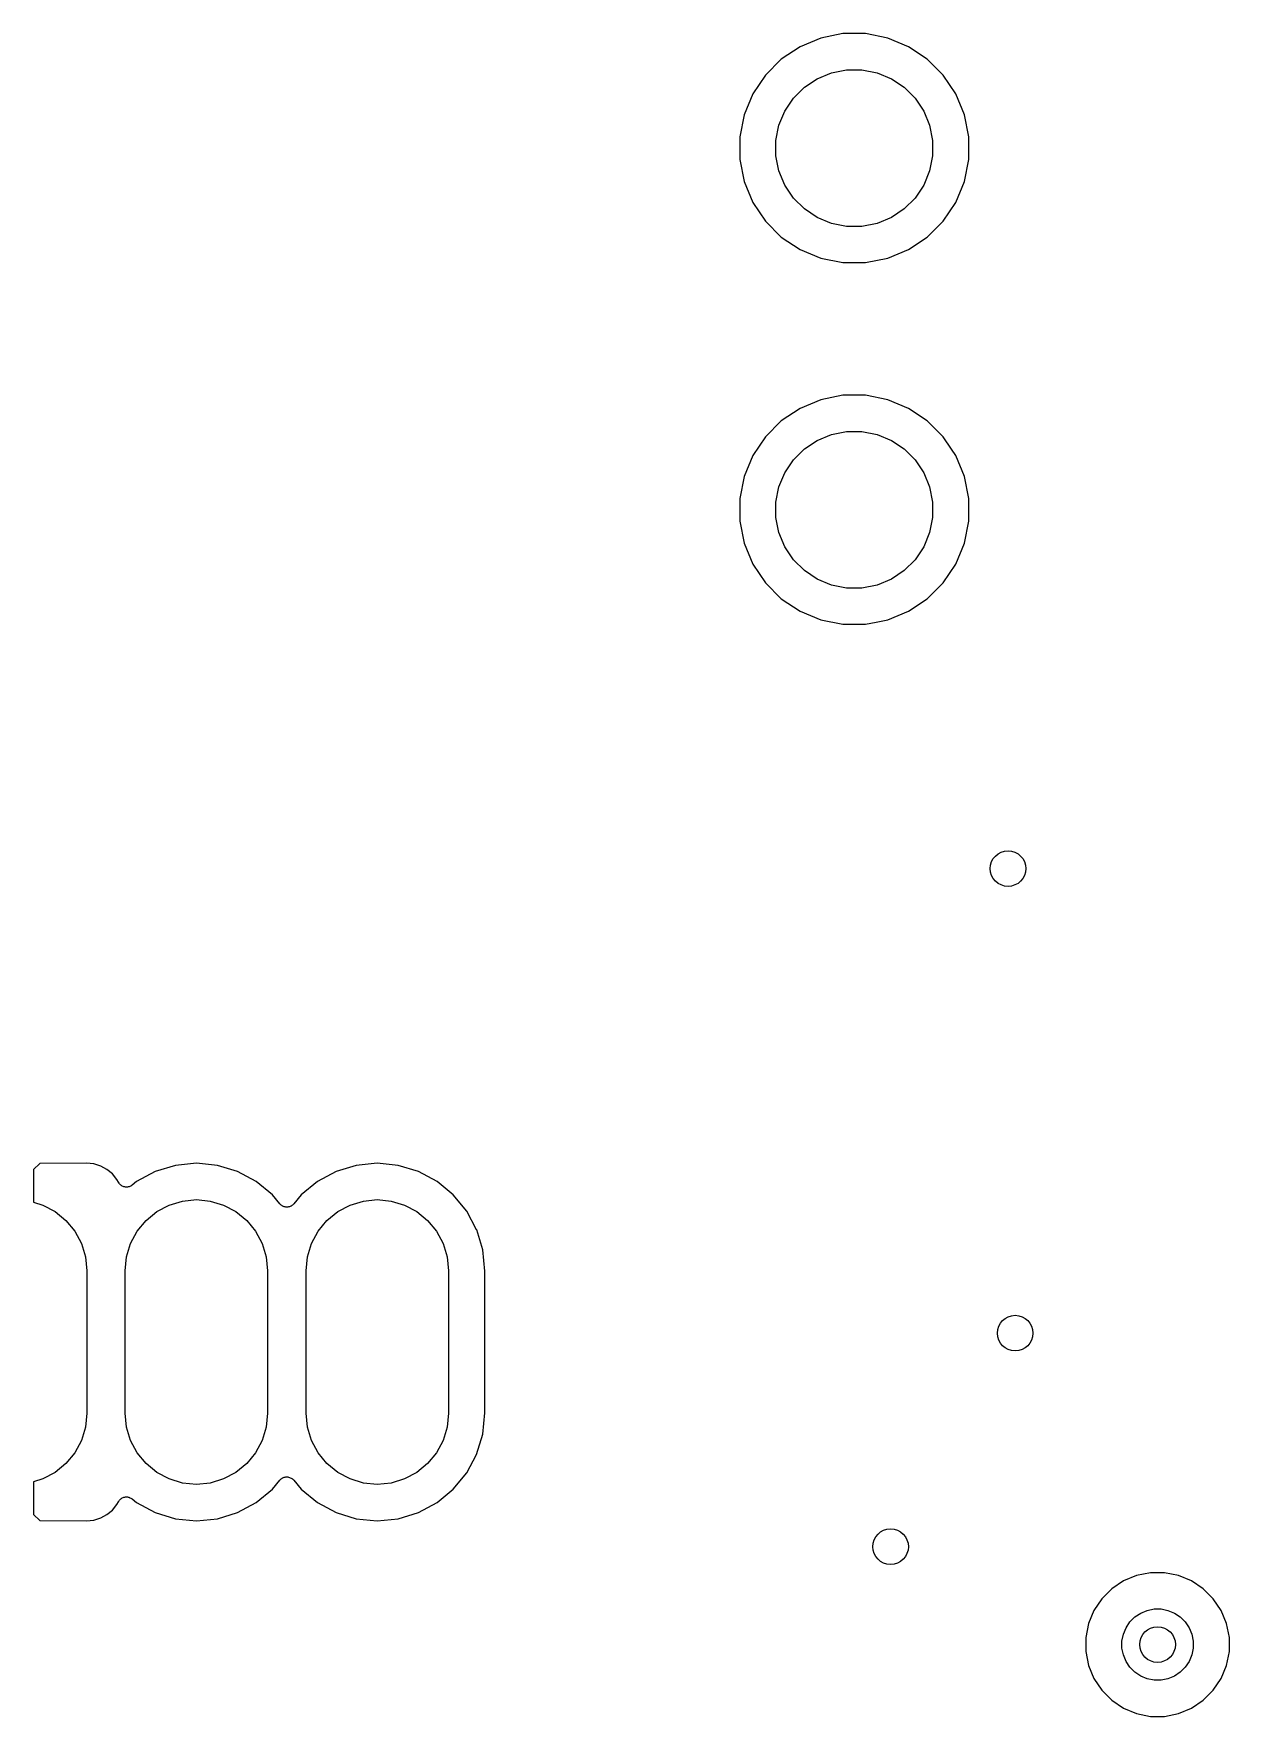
# Model space of a CAD drawing. Extents: x -4.4 to 94.4, y -84.4 to 14.4.
# Drawn here: x 31.71 to 48.51, y -40.51 to -16.87 of the extents above; entities that cross this region are included whole.
import ezdxf

# ---------------------------------------------------------------- set-up
doc = ezdxf.new("R2010")
doc.units = 0
doc.layers.add('BLACK', color=7, linetype='CONTINUOUS')

msp = doc.modelspace()

# ---------------------------------------------------------------- linework, layer by layer
at = {"layer": 'BLACK', "linetype": 'CONTINUOUS'}
for p, q in [((42.771, -16.9338), (42.4783, -17.055)), ((43.0816, -16.872), (42.771, -16.9338)), ((43.3984, -16.872), (43.0816, -16.872)), ((43.709, -16.9338), (43.3984, -16.872)), ((44.0017, -17.055), (43.709, -16.9338)), ((42.215, -17.231), (41.991, -17.455)), ((42.4783, -17.055), (42.215, -17.231)), ((44.265, -17.231), (44.0017, -17.055)), ((44.489, -17.455), (44.265, -17.231)), ((41.991, -17.455), (41.815, -17.7183)), ((42.719, -17.5052), (42.9191, -17.4223)), ((42.9191, -17.4223), (43.1317, -17.38)), ((43.1317, -17.38), (43.3483, -17.38)), ((43.3483, -17.38), (43.5609, -17.4223)), ((43.5609, -17.4223), (43.761, -17.5052)), ((44.665, -17.7183), (44.489, -17.455)), ((41.815, -17.7183), (41.6938, -18.011)), ((42.3856, -17.7788), (42.5388, -17.6256)), ((42.5388, -17.6256), (42.719, -17.5052)), ((43.761, -17.5052), (43.9412, -17.6256)), ((43.9412, -17.6256), (44.0944, -17.7788)), ((44.7862, -18.011), (44.665, -17.7183)), ((42.1823, -18.1591), (42.2652, -17.959)), ((42.2652, -17.959), (42.3856, -17.7788)), ((44.0944, -17.7788), (44.2148, -17.959)), ((44.2148, -17.959), (44.2977, -18.1591)), ((41.6938, -18.011), (41.632, -18.3216)), ((42.14, -18.3717), (42.1823, -18.1591)), ((44.2977, -18.1591), (44.34, -18.3717)), ((44.848, -18.3216), (44.7862, -18.011)), ((41.632, -18.3216), (41.632, -18.6384)), ((42.14, -18.5883), (42.14, -18.3717)), ((44.34, -18.3717), (44.34, -18.5883)), ((44.848, -18.6384), (44.848, -18.3216)), ((41.632, -18.6384), (41.6938, -18.949)), ((42.1823, -18.8009), (42.14, -18.5883)), ((44.34, -18.5883), (44.2977, -18.8009)), ((44.7862, -18.949), (44.848, -18.6384)), ((42.2652, -19.001), (42.1823, -18.8009)), ((44.2977, -18.8009), (44.2148, -19.001)), ((41.6938, -18.949), (41.815, -19.2417)), ((42.3856, -19.1812), (42.2652, -19.001)), ((44.2148, -19.001), (44.0944, -19.1812)), ((44.665, -19.2417), (44.7862, -18.949)), ((41.815, -19.2417), (41.991, -19.505)), ((42.5388, -19.3344), (42.3856, -19.1812)), ((42.719, -19.4548), (42.5388, -19.3344)), ((43.9412, -19.3344), (43.761, -19.4548)), ((44.0944, -19.1812), (43.9412, -19.3344)), ((44.489, -19.505), (44.665, -19.2417)), ((41.991, -19.505), (42.215, -19.729)), ((42.9191, -19.5377), (42.719, -19.4548)), ((43.1317, -19.58), (42.9191, -19.5377)), ((43.3483, -19.58), (43.1317, -19.58)), ((43.5609, -19.5377), (43.3483, -19.58)), ((43.761, -19.4548), (43.5609, -19.5377)), ((44.265, -19.729), (44.489, -19.505)), ((42.215, -19.729), (42.4783, -19.905)), ((44.0017, -19.905), (44.265, -19.729)), ((42.4783, -19.905), (42.771, -20.0262)), ((42.771, -20.0262), (43.0816, -20.088)), ((43.0816, -20.088), (43.3984, -20.088)), ((43.3984, -20.088), (43.709, -20.0262)), ((43.709, -20.0262), (44.0017, -19.905)), ((43.0816, -21.952), (42.771, -22.0138)), ((43.3984, -21.952), (43.0816, -21.952)), ((43.709, -22.0138), (43.3984, -21.952)), ((42.4783, -22.135), (42.215, -22.311)), ((42.771, -22.0138), (42.4783, -22.135)), ((44.0017, -22.135), (43.709, -22.0138)), ((44.265, -22.311), (44.0017, -22.135)), ((42.215, -22.311), (41.991, -22.535)), ((44.489, -22.535), (44.265, -22.311)), ((41.991, -22.535), (41.815, -22.7983)), ((42.5388, -22.7056), (42.719, -22.5852)), ((42.719, -22.5852), (42.9191, -22.5023)), ((42.9191, -22.5023), (43.1317, -22.46)), ((43.1317, -22.46), (43.3483, -22.46)), ((43.3483, -22.46), (43.5609, -22.5023)), ((43.5609, -22.5023), (43.761, -22.5852)), ((43.761, -22.5852), (43.9412, -22.7056)), ((44.6052, -22.7088), (44.489, -22.535)), ((41.815, -22.7983), (41.6938, -23.091)), ((42.2652, -23.039), (42.3856, -22.8588)), ((42.3856, -22.8588), (42.5388, -22.7056)), ((43.9412, -22.7056), (44.0944, -22.8588)), ((44.0944, -22.8588), (44.2148, -23.039)), ((44.665, -22.7983), (44.6052, -22.7088)), ((44.7862, -23.091), (44.665, -22.7983)), ((41.6938, -23.091), (41.632, -23.4016)), ((42.1823, -23.2391), (42.2652, -23.039)), ((44.2148, -23.039), (44.2977, -23.2391)), ((44.848, -23.4016), (44.7862, -23.091)), ((42.14, -23.4517), (42.1823, -23.2391)), ((44.2977, -23.2391), (44.34, -23.4517)), ((41.632, -23.4016), (41.632, -23.7184)), ((42.14, -23.6683), (42.14, -23.4517)), ((44.34, -23.4517), (44.34, -23.6683)), ((44.848, -23.7184), (44.848, -23.4016)), ((41.632, -23.7184), (41.6938, -24.029)), ((42.1823, -23.8809), (42.14, -23.6683)), ((44.34, -23.6683), (44.2977, -23.8809)), ((44.7862, -24.029), (44.848, -23.7184)), ((41.6938, -24.029), (41.815, -24.3217)), ((42.2652, -24.081), (42.1823, -23.8809)), ((42.3856, -24.2612), (42.2652, -24.081)), ((44.2148, -24.081), (44.0944, -24.2612)), ((44.2977, -23.8809), (44.2148, -24.081)), ((44.665, -24.3217), (44.7862, -24.029)), ((41.815, -24.3217), (41.991, -24.585)), ((42.5388, -24.4144), (42.3856, -24.2612)), ((44.0944, -24.2612), (43.9412, -24.4144)), ((44.489, -24.585), (44.665, -24.3217)), ((42.719, -24.5348), (42.5388, -24.4144)), ((42.9191, -24.6177), (42.719, -24.5348)), ((43.761, -24.5348), (43.5609, -24.6177)), ((43.9412, -24.4144), (43.761, -24.5348)), ((41.991, -24.585), (42.215, -24.809)), ((42.215, -24.809), (42.4783, -24.985)), ((43.1317, -24.66), (42.9191, -24.6177)), ((43.3483, -24.66), (43.1317, -24.66)), ((43.5609, -24.6177), (43.3483, -24.66)), ((44.0017, -24.985), (44.265, -24.809)), ((44.265, -24.809), (44.489, -24.585)), ((42.4783, -24.985), (42.771, -25.1062)), ((43.709, -25.1062), (44.0017, -24.985)), ((42.771, -25.1062), (43.0816, -25.168)), ((43.0816, -25.168), (43.3984, -25.168)), ((43.3984, -25.168), (43.5459, -25.1387)), ((43.5459, -25.1387), (43.709, -25.1062)), ((31.7986, -32.7418), (31.714, -32.8264)), ((31.714, -32.8264), (31.714, -33.2871)), ((32.454, -32.739), (31.7986, -32.7418)), ((32.5596, -32.7493), (32.454, -32.739)), ((32.6553, -32.7784), (32.5596, -32.7493)), ((32.7436, -32.8256), (32.6553, -32.7784)), ((32.8209, -32.8891), (32.7436, -32.8256)), ((33.7053, -32.7686), (33.422, -32.8545)), ((34, -32.7395), (33.7053, -32.7686)), ((34.2947, -32.7686), (34, -32.7395)), ((34.578, -32.8545), (34.2947, -32.7686)), ((36.2453, -32.7686), (35.962, -32.8545)), ((36.54, -32.7395), (36.2453, -32.7686)), ((36.8347, -32.7686), (36.54, -32.7395)), ((37.118, -32.8545), (36.8347, -32.7686)), ((32.8844, -32.9664), (32.8209, -32.8891)), ((32.906, -33.0069), (32.8844, -32.9664)), ((32.9127, -33.0168), (32.906, -33.0069)), ((32.9193, -33.0269), (32.9127, -33.0168)), ((32.9196, -33.0271), (32.9193, -33.0269)), ((32.9198, -33.0275), (32.9196, -33.0271)), ((32.9283, -33.036), (32.9198, -33.0275)), ((32.9367, -33.0445), (32.9283, -33.036)), ((32.937, -33.0447), (32.9367, -33.0445)), ((32.9373, -33.045), (32.937, -33.0447)), ((32.9474, -33.0518), (32.9373, -33.045)), ((32.9572, -33.0585), (32.9474, -33.0518)), ((32.9576, -33.0586), (32.9572, -33.0585)), ((32.9579, -33.0588), (32.9576, -33.0586)), ((32.969, -33.0635), (32.9579, -33.0588)), ((32.98, -33.0682), (32.969, -33.0635)), ((32.9804, -33.0682), (32.98, -33.0682)), ((32.9808, -33.0684), (32.9804, -33.0682)), ((32.9925, -33.0708), (32.9808, -33.0684)), ((33.0043, -33.0732), (32.9925, -33.0708)), ((33.0047, -33.0732), (33.0043, -33.0732)), ((33.0051, -33.0733), (33.0047, -33.0732)), ((33.0171, -33.0734), (33.0051, -33.0733)), ((33.0291, -33.0735), (33.0171, -33.0734)), ((33.0294, -33.0734), (33.0291, -33.0735)), ((33.0298, -33.0734), (33.0294, -33.0734)), ((33.0416, -33.0712), (33.0298, -33.0734)), ((33.0534, -33.069), (33.0416, -33.0712)), ((33.0538, -33.0688), (33.0534, -33.069)), ((33.0542, -33.0687), (33.0538, -33.0688)), ((33.0652, -33.0642), (33.0542, -33.0687)), ((33.0764, -33.0598), (33.0652, -33.0642)), ((33.0768, -33.0596), (33.0764, -33.0598)), ((33.0771, -33.0594), (33.0768, -33.0596)), ((33.087, -33.0529), (33.0771, -33.0594)), ((33.0972, -33.0463), (33.087, -33.0529)), ((33.0978, -33.0458), (33.0972, -33.0463)), ((33.0979, -33.0458), (33.0978, -33.0458)), ((33.0978, -33.0458), (33.0978, -33.0458)), ((33.0986, -33.0452), (33.0979, -33.0458)), ((33.1608, -32.9941), (33.0986, -33.0452)), ((33.422, -32.8545), (33.1608, -32.9941)), ((34.8392, -32.9941), (34.578, -32.8545)), ((35.0681, -33.1819), (34.8392, -32.9941)), ((35.7008, -32.9941), (35.4719, -33.1819)), ((35.962, -32.8545), (35.7008, -32.9941)), ((37.3792, -32.9941), (37.118, -32.8545)), ((37.6081, -33.1819), (37.3792, -32.9941)), ((31.714, -33.2871), (31.8427, -33.3261)), ((31.8427, -33.3261), (32.0156, -33.4185)), ((33.4444, -33.4185), (33.6173, -33.3261)), ((33.6173, -33.3261), (33.8049, -33.2692)), ((33.8049, -33.2692), (34, -33.25)), ((34, -33.25), (34, -33.25)), ((34, -33.25), (34.1951, -33.2692)), ((34.1951, -33.2692), (34.3827, -33.3261)), ((34.3827, -33.3261), (34.5556, -33.4185)), ((35.1718, -33.3084), (35.0681, -33.1819)), ((35.1804, -33.3169), (35.1718, -33.3084)), ((35.1887, -33.3254), (35.1804, -33.3169)), ((35.1891, -33.3256), (35.1887, -33.3254)), ((35.1893, -33.3259), (35.1891, -33.3256)), ((35.1994, -33.3327), (35.1893, -33.3259)), ((35.3499, -33.3266), (35.3496, -33.3268)), ((35.3584, -33.3182), (35.3499, -33.3266)), ((35.367, -33.3098), (35.3584, -33.3182)), ((35.3675, -33.3092), (35.367, -33.3098)), ((35.3682, -33.3084), (35.3675, -33.3091)), ((35.3675, -33.3091), (35.3675, -33.3092)), ((35.3675, -33.3092), (35.3675, -33.3092)), ((35.4719, -33.1819), (35.3682, -33.3084)), ((35.9844, -33.4185), (36.1573, -33.3261)), ((36.1573, -33.3261), (36.3449, -33.2692)), ((36.3449, -33.2692), (36.54, -33.25)), ((36.54, -33.25), (36.54, -33.25)), ((36.54, -33.25), (36.7351, -33.2692)), ((36.7351, -33.2692), (36.9227, -33.3261)), ((36.9227, -33.3261), (37.0956, -33.4185)), ((37.7959, -33.4108), (37.6081, -33.1819)), ((32.0156, -33.4185), (32.1671, -33.5429)), ((32.1671, -33.5429), (32.2915, -33.6944)), ((33.1685, -33.6944), (33.2929, -33.5429)), ((33.2929, -33.5429), (33.4444, -33.4185)), ((34.5556, -33.4185), (34.7071, -33.5429)), ((34.7071, -33.5429), (34.8315, -33.6944)), ((35.2093, -33.3394), (35.1994, -33.3327)), ((35.2096, -33.3395), (35.2093, -33.3394)), ((35.2099, -33.3397), (35.2096, -33.3395)), ((35.221, -33.3443), (35.2099, -33.3397)), ((35.2321, -33.349), (35.221, -33.3443)), ((35.2325, -33.3491), (35.2321, -33.349)), ((35.2328, -33.3493), (35.2325, -33.3491)), ((35.2446, -33.3516), (35.2328, -33.3493)), ((35.2563, -33.3541), (35.2446, -33.3516)), ((35.2567, -33.3541), (35.2563, -33.3541)), ((35.2571, -33.3542), (35.2567, -33.3541)), ((35.2691, -33.3542), (35.2571, -33.3542)), ((35.2811, -33.3543), (35.2691, -33.3542)), ((35.2815, -33.3543), (35.2811, -33.3543)), ((35.2819, -33.3543), (35.2815, -33.3543)), ((35.2936, -33.352), (35.2819, -33.3543)), ((35.3055, -33.3498), (35.2936, -33.352)), ((35.3058, -33.3496), (35.3055, -33.3498)), ((35.3062, -33.3495), (35.3058, -33.3496)), ((35.3174, -33.345), (35.3062, -33.3495)), ((35.3285, -33.3406), (35.3174, -33.345)), ((35.3288, -33.3403), (35.3285, -33.3406)), ((35.3292, -33.3402), (35.3288, -33.3403)), ((35.3392, -33.3336), (35.3292, -33.3402)), ((35.3493, -33.327), (35.3392, -33.3336)), ((35.3496, -33.3268), (35.3493, -33.327)), ((35.7085, -33.6944), (35.8329, -33.5429)), ((35.8329, -33.5429), (35.9844, -33.4185)), ((37.0956, -33.4185), (37.2471, -33.5429)), ((37.2471, -33.5429), (37.3715, -33.6944)), ((37.9355, -33.672), (37.7959, -33.4108)), ((32.2915, -33.6944), (32.3839, -33.8673)), ((33.0761, -33.8673), (33.1685, -33.6944)), ((34.8315, -33.6944), (34.9239, -33.8673)), ((35.6161, -33.8673), (35.7085, -33.6944)), ((37.3715, -33.6944), (37.4639, -33.8673)), ((37.9364, -33.6751), (37.9355, -33.672)), ((38.0214, -33.9553), (37.9364, -33.6751)), ((32.3839, -33.8673), (32.4408, -34.0549)), ((33.0192, -34.0549), (33.0761, -33.8673)), ((34.9239, -33.8673), (34.9808, -34.0549)), ((35.5592, -34.0549), (35.6161, -33.8673)), ((37.4639, -33.8673), (37.5208, -34.0549)), ((38.0511, -34.2562), (38.0214, -33.9553)), ((32.4408, -34.0549), (32.46, -34.25)), ((32.46, -34.25), (32.46, -36.25)), ((33, -34.25), (33.0192, -34.0549)), ((33, -36.25), (33, -34.25)), ((34.9808, -34.0549), (35, -34.25)), ((35, -34.25), (35, -36.25)), ((35.54, -34.25), (35.5592, -34.0549)), ((35.54, -36.25), (35.54, -34.25)), ((37.5208, -34.0549), (37.54, -34.25)), ((37.54, -34.25), (37.54, -36.25)), ((38.0511, -36.2438), (38.0511, -34.2562)), ((32.46, -36.25), (32.4408, -36.4451)), ((33.0192, -36.4451), (33, -36.25)), ((35, -36.25), (34.9808, -36.4451)), ((35.5592, -36.4451), (35.54, -36.25)), ((37.54, -36.25), (37.5208, -36.4451)), ((38.0214, -36.5447), (38.0511, -36.2438)), ((32.3839, -36.6327), (32.2915, -36.8056)), ((32.4408, -36.4451), (32.3839, -36.6327)), ((33.0761, -36.6327), (33.0192, -36.4451)), ((33.1685, -36.8056), (33.0761, -36.6327)), ((34.9239, -36.6327), (34.8315, -36.8056)), ((34.9808, -36.4451), (34.9239, -36.6327)), ((35.6161, -36.6327), (35.5592, -36.4451)), ((35.7085, -36.8056), (35.6161, -36.6327)), ((37.4639, -36.6327), (37.3715, -36.8056)), ((37.5208, -36.4451), (37.4639, -36.6327)), ((37.9355, -36.828), (38.0214, -36.5447)), ((32.2915, -36.8056), (32.1671, -36.9571)), ((33.2929, -36.9571), (33.1685, -36.8056)), ((34.8315, -36.8056), (34.7071, -36.9571)), ((35.8329, -36.9571), (35.7085, -36.8056)), ((37.3715, -36.8056), (37.2471, -36.9571)), ((37.7959, -37.0892), (37.9355, -36.828)), ((32.0156, -37.0815), (31.8427, -37.1739)), ((32.1671, -36.9571), (32.0156, -37.0815)), ((33.4444, -37.0815), (33.2929, -36.9571)), ((33.6173, -37.1739), (33.4444, -37.0815)), ((34.5556, -37.0815), (34.3827, -37.1739)), ((34.7071, -36.9571), (34.5556, -37.0815)), ((35.9844, -37.0815), (35.8329, -36.9571)), ((36.1573, -37.1739), (35.9844, -37.0815)), ((37.0956, -37.0815), (36.9227, -37.1739)), ((37.2471, -36.9571), (37.0956, -37.0815)), ((37.6081, -37.3181), (37.7959, -37.0892)), ((31.8427, -37.1739), (31.714, -37.2129)), ((31.714, -37.2129), (31.714, -37.6736)), ((33.8049, -37.2308), (33.6173, -37.1739)), ((34, -37.25), (33.8049, -37.2308)), ((34.1951, -37.2308), (34, -37.25)), ((34, -37.25), (34, -37.25)), ((34.3827, -37.1739), (34.1951, -37.2308)), ((34.8392, -37.5059), (35.0681, -37.3181)), ((35.0681, -37.3181), (35.1718, -37.1916)), ((35.1718, -37.1916), (35.1724, -37.1909)), ((35.1724, -37.1909), (35.1725, -37.1908)), ((35.1725, -37.1908), (35.173, -37.1902)), ((35.1725, -37.1908), (35.1725, -37.1908)), ((35.173, -37.1902), (35.1816, -37.1819)), ((35.1816, -37.1819), (35.1901, -37.1734)), ((35.1901, -37.1734), (35.1904, -37.1732)), ((35.1904, -37.1732), (35.1907, -37.173)), ((35.1907, -37.173), (35.2007, -37.1664)), ((35.2007, -37.1664), (35.2108, -37.1598)), ((35.2108, -37.1598), (35.2112, -37.1597)), ((35.2112, -37.1597), (35.2115, -37.1594)), ((35.2115, -37.1594), (35.2225, -37.155)), ((35.2225, -37.155), (35.2338, -37.1505)), ((35.2338, -37.1505), (35.2342, -37.1504)), ((35.2342, -37.1504), (35.2345, -37.1502)), ((35.2345, -37.1502), (35.2462, -37.148)), ((35.2462, -37.148), (35.2581, -37.1457)), ((35.2581, -37.1457), (35.2585, -37.1457)), ((35.2585, -37.1457), (35.2589, -37.1457)), ((35.2589, -37.1457), (35.2709, -37.1458)), ((35.2709, -37.1458), (35.2829, -37.1458)), ((35.2829, -37.1458), (35.2833, -37.1459)), ((35.2833, -37.1459), (35.2837, -37.1459)), ((35.2837, -37.1459), (35.2954, -37.1484)), ((35.2954, -37.1484), (35.3072, -37.1507)), ((35.3072, -37.1507), (35.3075, -37.1509)), ((35.3075, -37.1509), (35.3079, -37.151)), ((35.3079, -37.151), (35.3189, -37.1556)), ((35.3189, -37.1556), (35.3301, -37.1603)), ((35.3301, -37.1603), (35.3304, -37.1605)), ((35.3304, -37.1605), (35.3307, -37.1606)), ((35.3307, -37.1606), (35.3406, -37.1674)), ((35.3406, -37.1674), (35.3507, -37.1741)), ((35.3507, -37.1741), (35.3509, -37.1744)), ((35.3509, -37.1744), (35.3513, -37.1746)), ((35.3513, -37.1746), (35.3596, -37.183)), ((35.3596, -37.183), (35.3682, -37.1916)), ((35.3682, -37.1916), (35.4719, -37.3181)), ((35.4719, -37.3181), (35.7008, -37.5059)), ((36.3449, -37.2308), (36.1573, -37.1739)), ((36.54, -37.25), (36.3449, -37.2308)), ((36.7351, -37.2308), (36.54, -37.25)), ((36.54, -37.25), (36.54, -37.25)), ((36.9227, -37.1739), (36.7351, -37.2308)), ((37.3792, -37.5059), (37.6081, -37.3181)), ((32.8209, -37.6109), (32.8844, -37.5336)), ((32.8844, -37.5336), (32.906, -37.4931)), ((32.906, -37.4931), (32.9065, -37.4923)), ((32.9065, -37.4922), (32.9069, -37.4916)), ((32.9065, -37.4923), (32.9065, -37.4922)), ((32.9065, -37.4923), (32.9065, -37.4923)), ((32.9069, -37.4916), (32.9138, -37.4816)), ((32.9138, -37.4816), (32.9204, -37.4718)), ((32.9204, -37.4718), (32.9207, -37.4715)), ((32.9207, -37.4715), (32.9209, -37.4712)), ((32.9209, -37.4712), (32.9295, -37.4628)), ((32.9295, -37.4628), (32.9381, -37.4544)), ((32.9381, -37.4544), (32.9384, -37.4541)), ((32.9384, -37.4541), (32.9387, -37.4539)), ((32.9387, -37.4539), (32.9487, -37.4474)), ((32.9487, -37.4474), (32.9588, -37.4407)), ((32.9588, -37.4407), (32.9591, -37.4406)), ((32.9591, -37.4406), (32.9595, -37.4403)), ((32.9595, -37.4403), (32.9706, -37.4359)), ((32.9706, -37.4359), (32.9817, -37.4313)), ((32.9817, -37.4313), (32.9821, -37.4312)), ((32.9821, -37.4312), (32.9825, -37.4311)), ((32.9825, -37.4311), (32.9942, -37.4289)), ((32.9942, -37.4289), (33.006, -37.4266)), ((33.006, -37.4266), (33.0064, -37.4266)), ((33.0064, -37.4266), (33.0068, -37.4265)), ((33.0068, -37.4265), (33.0187, -37.4266)), ((33.0187, -37.4266), (33.0308, -37.4267)), ((33.0308, -37.4267), (33.0312, -37.4267)), ((33.0312, -37.4267), (33.0316, -37.4267)), ((33.0316, -37.4267), (33.0431, -37.4291)), ((33.0431, -37.4291), (33.0551, -37.4315)), ((33.0551, -37.4315), (33.0555, -37.4317)), ((33.0555, -37.4317), (33.0559, -37.4318)), ((33.0559, -37.4318), (33.0668, -37.4364)), ((33.0668, -37.4364), (33.078, -37.4411)), ((33.078, -37.4411), (33.0783, -37.4413)), ((33.0783, -37.4413), (33.0787, -37.4414)), ((33.0787, -37.4414), (33.0886, -37.4481)), ((33.0886, -37.4481), (33.0986, -37.4548)), ((33.0986, -37.4548), (33.1608, -37.5059)), ((33.1608, -37.5059), (33.422, -37.6455)), ((34.578, -37.6455), (34.8392, -37.5059)), ((35.7008, -37.5059), (35.962, -37.6455)), ((37.118, -37.6455), (37.3792, -37.5059)), ((31.714, -37.6736), (31.7986, -37.7582)), ((31.7986, -37.7582), (32.454, -37.761)), ((32.454, -37.761), (32.5596, -37.7507)), ((32.5596, -37.7507), (32.6553, -37.7216)), ((32.6553, -37.7216), (32.7436, -37.6744)), ((32.7436, -37.6744), (32.8209, -37.6109)), ((33.422, -37.6455), (33.7053, -37.7314)), ((33.7053, -37.7314), (34, -37.7605)), ((34, -37.7605), (34.2947, -37.7314)), ((34.2947, -37.7314), (34.578, -37.6455)), ((35.962, -37.6455), (36.2453, -37.7314)), ((36.2453, -37.7314), (36.54, -37.7605)), ((36.54, -37.7605), (36.8347, -37.7314)), ((36.8347, -37.7314), (37.118, -37.6455)), ((47.4007, -38.492), (47.206, -38.5307)), ((47.5993, -38.492), (47.4007, -38.492)), ((47.794, -38.5307), (47.5993, -38.492)), ((46.8574, -38.717), (46.717, -38.8574)), ((47.0225, -38.6067), (46.8574, -38.717)), ((47.206, -38.5307), (47.0225, -38.6067)), ((47.9775, -38.6067), (47.794, -38.5307)), ((48.1426, -38.717), (47.9775, -38.6067)), ((48.283, -38.8574), (48.1426, -38.717)), ((46.717, -38.8574), (46.6067, -39.0225)), ((48.3933, -39.0225), (48.283, -38.8574)), ((46.5307, -39.206), (46.492, -39.4007)), ((46.6067, -39.0225), (46.5307, -39.206)), ((47.0569, -39.2632), (47.1116, -39.1813)), ((47.1116, -39.1813), (47.1813, -39.1116)), ((47.1813, -39.1116), (47.2632, -39.0569)), ((47.2632, -39.0569), (47.3542, -39.0192)), ((47.3542, -39.0192), (47.4508, -39)), ((47.4508, -39), (47.5492, -39)), ((47.5492, -39), (47.6458, -39.0192)), ((47.6458, -39.0192), (47.7368, -39.0569)), ((47.7368, -39.0569), (47.8187, -39.1116)), ((47.8187, -39.1116), (47.8884, -39.1813)), ((47.8884, -39.1813), (47.9431, -39.2632)), ((48.4693, -39.206), (48.3933, -39.0225)), ((48.508, -39.4007), (48.4693, -39.206)), ((46.492, -39.4007), (46.492, -39.5993)), ((47, -39.4508), (47.0192, -39.3542)), ((47, -39.5492), (47, -39.4508)), ((47.0192, -39.3542), (47.0569, -39.2632)), ((47.9431, -39.2632), (47.9808, -39.3542)), ((47.9808, -39.3542), (48, -39.4508)), ((48, -39.4508), (48, -39.5492)), ((48.508, -39.5993), (48.508, -39.4007)), ((46.492, -39.5993), (46.5307, -39.794)), ((47.0192, -39.6458), (47, -39.5492)), ((47.0569, -39.7368), (47.0192, -39.6458)), ((47.9808, -39.6458), (47.9431, -39.7368)), ((48, -39.5492), (47.9808, -39.6458)), ((48.4693, -39.794), (48.508, -39.5993)), ((46.5307, -39.794), (46.6067, -39.9775)), ((47.1116, -39.8187), (47.0569, -39.7368)), ((47.1813, -39.8884), (47.1116, -39.8187)), ((47.2632, -39.9431), (47.1813, -39.8884)), ((47.3542, -39.9808), (47.2632, -39.9431)), ((47.7368, -39.9431), (47.6458, -39.9808)), ((47.8187, -39.8884), (47.7368, -39.9431)), ((47.8884, -39.8187), (47.8187, -39.8884)), ((47.9431, -39.7368), (47.8884, -39.8187)), ((48.3933, -39.9775), (48.4693, -39.794)), ((46.6067, -39.9775), (46.717, -40.1426)), ((46.717, -40.1426), (46.8574, -40.283)), ((47.4508, -40), (47.3542, -39.9808)), ((47.5492, -40), (47.4508, -40)), ((47.6458, -39.9808), (47.5492, -40)), ((48.1426, -40.283), (48.283, -40.1426)), ((48.283, -40.1426), (48.3933, -39.9775)), ((46.8574, -40.283), (47.0225, -40.3933)), ((47.0225, -40.3933), (47.206, -40.4693)), ((47.794, -40.4693), (47.9775, -40.3933)), ((47.9775, -40.3933), (48.1426, -40.283)), ((47.206, -40.4693), (47.4007, -40.508)), ((47.4007, -40.508), (47.5993, -40.508)), ((47.5993, -40.508), (47.794, -40.4693))]:
    msp.add_line(p, q, dxfattribs=at)
at = {"layer": 'BLACK'}
for centre in [(45.4, -28.6), (45.5, -35.125), (43.75, -38.125), (47.5, -39.5)]:
    msp.add_circle(centre, 0.25, dxfattribs=at)

doc.saveas('drawing.dxf')
